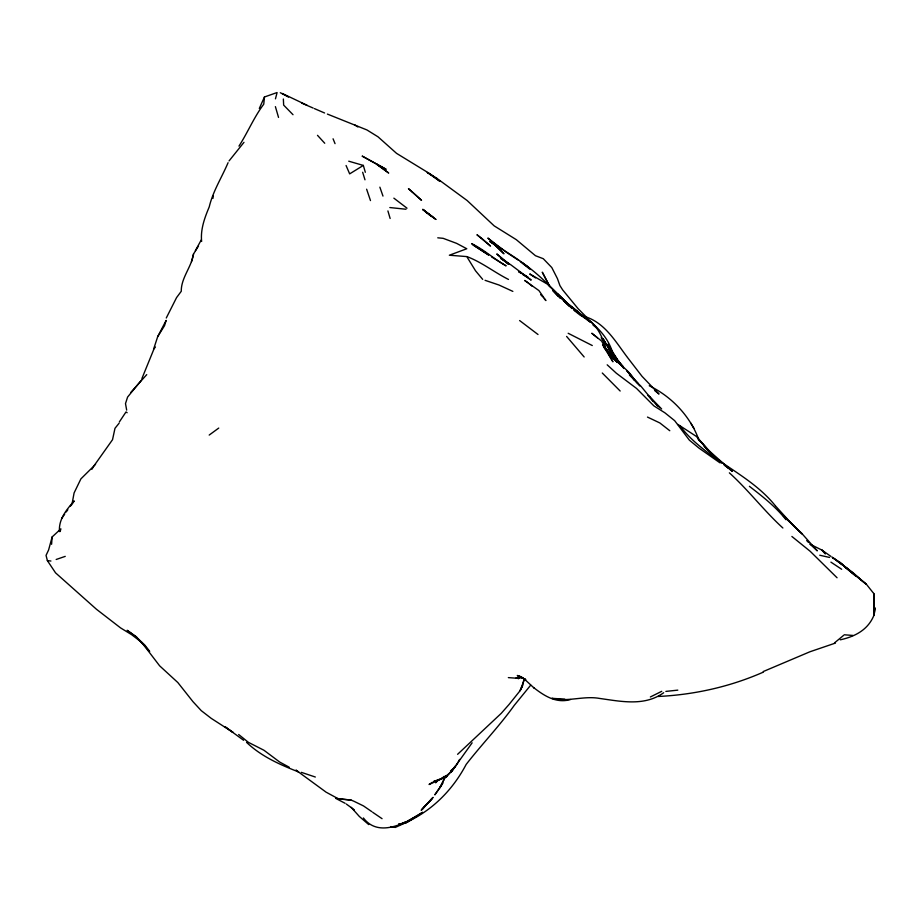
<?xml version="1.0" encoding="UTF-8"?>
<svg xmlns="http://www.w3.org/2000/svg" width="921" height="921" viewBox="0 0 921 921"><rect width="100%" height="100%" fill="white"/><g stroke="black" fill="none" stroke-linecap="round" stroke-linejoin="round"><path stroke-width="1.38" d="M51.588 544.288L52.129 536.955L60.878 528.861L60.141 531.555M213.004 198.326L213.212 195.666M275.46 98.846L277.094 92.537L264.465 96.981L263.763 104.165C254 117.174 247.795 132.394 238.976 146.105M59.485 531.567C58.449 519.271 66.611 509.543 74.21 500.932L72.724 503.211M874.075 606.927L874.156 614.768L873.707 593.469L874.075 606.927L874.95 608.125L874.156 614.768L873.707 593.469L866.465 584.351L843.59 565.69M874.144 614.837L874.95 608.125M524.084 678.708L522.725 685.27L520.123 690.669L509.071 704.45L501.22 713.372L457.599 754.311M191.499 261.702L193.537 253.954L198.487 246.022M52.129 536.955L48.606 549.952L46.05 555.386L47.374 560.624L55.536 572.839L96.475 609.276L120.57 627.903L131.726 634.742L141.742 642.432L159.609 665.802L177.845 682.553L192.973 701.675L201.273 710.667L211.254 718.38L233.059 732.425L225.138 726.819L243.593 740.277M153.554 349.324L157.698 336.637L166.137 320.404L164.537 325.666L157.698 336.637M193.537 253.954C191.51 267.102 181.08 277.831 181.264 291.278L176.567 297.598L166.275 317.998M141.903 378.554L153.657 349.727M524.544 678.938L520.123 690.669L522.529 685.88M228.063 162.718C221.742 177.592 212.993 191.073 209.228 206.914C204.646 217.805 200.375 229.421 201.63 241.452M259.308 108.448L264.465 96.981M445.649 776.138L440.042 787.582L434.816 794.869L442.794 783.08L440.042 787.582L445.545 776.449M195.379 250.662L201.273 239.897M91.916 469.273L93.182 467.143M459.567 759.399C454.537 770.083 445.442 778.821 433.722 781.457L446.869 776.461L454.617 767.435L450.484 770.981M70.157 506.366L71.976 504.351L74.083 492.965L80.887 478.897L93.815 466.084L112.523 439.708L114.987 428.311L119.108 423.2M454.951 766.307L451.186 772.051L472.139 742.821M874.098 614.906C868.181 629.86 855.068 636.549 840.297 639.819M119.339 421.956L126.016 411.929L127.133 412.735M61.58 518.604L64.7 514.148M66.254 511.926L67.82 509.704M229.053 160.933L243.973 142.329M530.692 685.178L514.252 705.371C499.447 726.093 481.752 744.375 466.164 764.43C453.178 789.101 433.377 809.49 408.015 821.532M153.738 349.105L155.442 347.044M130.863 392.334L146.738 374.628M141.385 380.235L127.582 397.089L125.498 403.605L126.672 410.121M93.815 466.084L95.554 464.219M438.431 779.891L435.564 782.769L437.429 780.904M444.279 776.299L441.182 778.97L446.869 776.461L429.059 784.508L432.421 782.228M834.472 642.916L843.475 635.478M209.194 435.069L218.749 428.069M365.326 172.285L363.335 165.423L349.658 173.873L346.077 165.527M518.27 678.765L520.526 677.453M663.673 692.73C644.631 706.499 621.226 701.445 599.87 698.475C583.707 695.47 567.935 702.286 551.886 698.325L564.757 699.166M763.451 672.077C730.307 686.698 694.388 694.756 658.181 696.472M406.817 822.223L395.247 827.449L390.734 826.574M650.364 696.978L661.715 691.326M835.416 643.077L809.939 651.769L763.267 671.536M405.747 821.82L400.485 824.122L407.462 822.211L422.635 812.31L408.383 820.669M508.346 677.614L515.806 678.167L518.396 677.165M56.181 559.484L65.241 556.376M402.132 823.351L407.462 822.211L399.058 824.318M398.908 824.007L403.007 823.547L408.936 820.899L417.754 815.569C401.993 824.813 377.748 836.844 363.392 817.952M515.806 678.167L522.529 677.43M665.871 691.406L677.81 690.14M570.49 699.546C556.146 703.656 544.219 695.792 533.547 687.538M844.166 634.776L853.019 635.455M371.808 811.654L363.507 805.933L354.009 801.293L351.12 800.084L338.583 798.933L326.828 792.567M437.763 237.814L443.116 238.32L456.609 243.363L466.774 248.751L449.356 255.221L466.774 256.591L475.512 270.774L482.696 279.385M389.836 207.547L406.011 209.24M47.374 560.624L50.92 561.027M351.12 800.084L335.635 798.334L345.087 803.285M819.748 555.236L829.556 557.447M519.916 676.198L517.28 675.484L525.787 679.571L519.663 676.463L524.463 679.145L534.41 688.332M348.737 161.198L363.335 165.423M301.34 772.351L315.327 777.025M485.068 280.318L499.009 285.026L512.859 291.393M436.612 178.121L427.252 172.469L440.1 181.449L429.992 173.827L396.537 153.346L378.013 136.815L366.915 129.942L327.381 114.077M301.593 103.071L313.163 108.056M314.441 108.609L324.606 112.995M585.503 316.778C605.028 323.006 615.539 341.622 627.143 357.014M467.419 256.775C482.109 262.45 494.462 272.374 508.484 279.443M649.259 385.784C671.823 396.663 690.785 416.729 699.108 440.56M307.061 105.247L282.286 93.482M647.486 417.075L659.873 422.969L669.786 430.729M568.165 333.275L592.284 345.536M809.651 543.977L821.82 550.033L831.076 556.503M522.863 274.481L527.929 277.117L518.546 271.557L520.849 273.111M280.295 92.71L288.549 97.108M289.171 767.181L279.742 762.081L263.959 750.258L248.44 742.372L238.666 734.498M428.242 214.236L432.87 217.057L422.797 209.412L435.829 219.417L422.797 209.412L427.332 213.43M491.607 256.936L506.124 265.87C494.151 259.146 484.124 249.614 471.667 243.674L485.897 252.953M677.879 424.42L696.334 436.404L713.211 455.423M354.493 124.749L357.832 126.96M830.903 562.132L841.656 569.27M523.151 274.654L531.198 280.065L510.925 264.868L500.966 258.548L509.394 264.2L496.799 253.954L508.001 264.154M842.278 564.769L832.319 557.355L839.077 561.775L865.959 584.041L852.754 572.436L843.682 565.736M535.538 277.912L529.736 273.951L547.212 284.013L564.458 301.167M574.151 310.112L574.969 310.665M372.763 812.345L382.054 818.677M538.014 334.507L519.617 320.543M528.182 282.862L524.682 280.445L538.912 290.564L545.9 300.568L544.161 298.577M570.548 306.739C587.563 318.942 606.317 331.364 612.603 352.616M518.005 259.952L505.157 251.456L487.865 238.055C500.506 249.556 516.117 256.924 529.115 267.93L522.449 262.98C544.967 277.843 561.096 299.97 582.567 316.018M520.273 261.587L530.082 269.358M436.347 177.96L467.108 200.502L494.163 225.864L516.278 239.656L535.446 255.704L543.286 258.709L551.794 267.551L557.424 278.591L559.922 285.602L562.673 289.908L578.158 308.754L586.815 317.469M346.319 804.033L354.332 809.881M326.322 792.325L295.952 770.117L298.657 771.982C279.857 764.626 261.472 756.544 246.54 742.361M832.319 557.355L842.554 564.895M844.499 566.415L856.035 576.27L849.818 571.02M577.628 311.275L566.427 302.641L557.458 293.834L567.509 303.665M581.761 315.857L585.031 318.321M719.923 462.814L698.993 448.113L689.357 440.134L674.679 420.678L664.893 412.815L653.875 405.873L636.538 388.432L616.322 373.201L607.192 364.82M393.866 198.153L407.013 208.192M730.79 470.032L724.136 464.886L728.258 468.098M580.944 315.086L582.556 316.34M730.318 469.71L732.379 471.322L707.57 449.494L697.658 438.2L706.465 448.274L721.477 463.125M749.406 486.323C762.496 496.407 775.655 506.711 786.004 519.732M574.105 310.365L580.679 315.581M593.043 325.067L596.301 327.692M654.601 390.504L658.999 394.038L642.029 376.321L627.477 357.463M597.487 337.88L591.789 333.241L601.62 341.069L612.926 361.792L603.808 346.895M542.768 296.907L540.685 294.605M529.126 283.645L532.188 286.293M843.59 565.77L846.698 568.395M791.887 536.471L810.169 551.276L837.062 577.766M613.236 358.695L617.438 362.31L606.559 350.371L617.438 362.31L606.916 351.131M368.722 824.583L359.305 816.432L351.166 807.314M729.363 472.853C748.382 490.03 763.935 510.706 782.873 527.998M560.498 297.379L569.408 305.91L566.438 303.067M788.318 520.607L802.283 533.984L817.284 550.839L810.48 544.576M569.846 306.405L563.859 300.603L589.993 321.982L581.761 315.523C595.024 321.694 601.632 334.196 605.546 347.631L603.623 344.028M569.961 306.509L564.193 300.902L572.033 308.547M602.288 373.017L620.167 391.022M712.762 454.537L704.058 445.833L706.465 448.274M783.08 515.622L802.283 533.984L793.269 525.546L775.574 506.02M657.594 406L649.443 396.571L661.635 408.947M293.005 114.699L283.656 105.109L283.357 99.008M775.378 505.825C748.957 472.795 705.336 459.625 679.859 425.709M659.793 407.704L648.062 395.397L653.024 401.222M806.704 540.558L808.534 542.481M560.336 298.439L552.842 290.529L558.114 296.171M584.156 356.968L566.599 336.418M317.492 135.329L324.733 143.25M619.856 363.104L611.855 353.883L603.14 338.859L611.855 353.883L623.425 366.719L615.378 360.376L606.421 349.036C613.282 361.769 627.466 367.318 634.465 379.982L633.234 378.6L639.773 385.957M634.465 379.982L626.74 370.541L638.069 383.573L629.388 374.859L640.935 386.21L649.673 396.836M602.196 339.112L605.581 343.349L601.16 337.742M608.401 346.975L623.874 368.492M602.748 344.661L612.373 357.187L604.855 348.518M620.673 364.198L623.103 367.514M616.966 358.914L607.929 344.189L612.453 352.651M690.692 423.015L693.95 428.323M602.553 344.707L604.59 348.265M333.068 138.795L335.037 143.641M278.533 117.416L275.391 106.629M379.866 187.159L382.975 196.081M366.627 189.196L370.484 200.582M362.655 172.273L364.981 179.802M387.914 210.932L390.136 218.484M432.179 798.449L421.185 810.33L433.089 797.356L422.129 809.363L432.179 798.449M401.303 824.272L398.632 824.479L401.303 824.272M385.934 169.176L362.298 156.167L385.934 169.176M488.567 254.956L473.175 244.998L488.567 254.956M495.268 245.09L489.753 241.417L494.531 244.606L491.319 241.763L503.948 253.793L495.268 245.09M378.473 165.504L376.493 164.111L388.708 173.033L378.473 165.504M135.767 636.457L127.156 630.298L136.722 637.274L135.767 636.457L149.674 651.435L144.758 645.011L135.767 636.457M481.153 237.883L476.951 234.74L490.502 246.068L481.153 237.883M412.343 192.017L408.452 188.644L421.542 200.329L412.343 192.017M841 563.433L839.077 561.775L850.417 571.584L841 563.433M825.285 553.74L821.82 550.033L825.285 553.74M549.768 286.523L542.273 272.167L549.745 286.466"/></g></svg>
